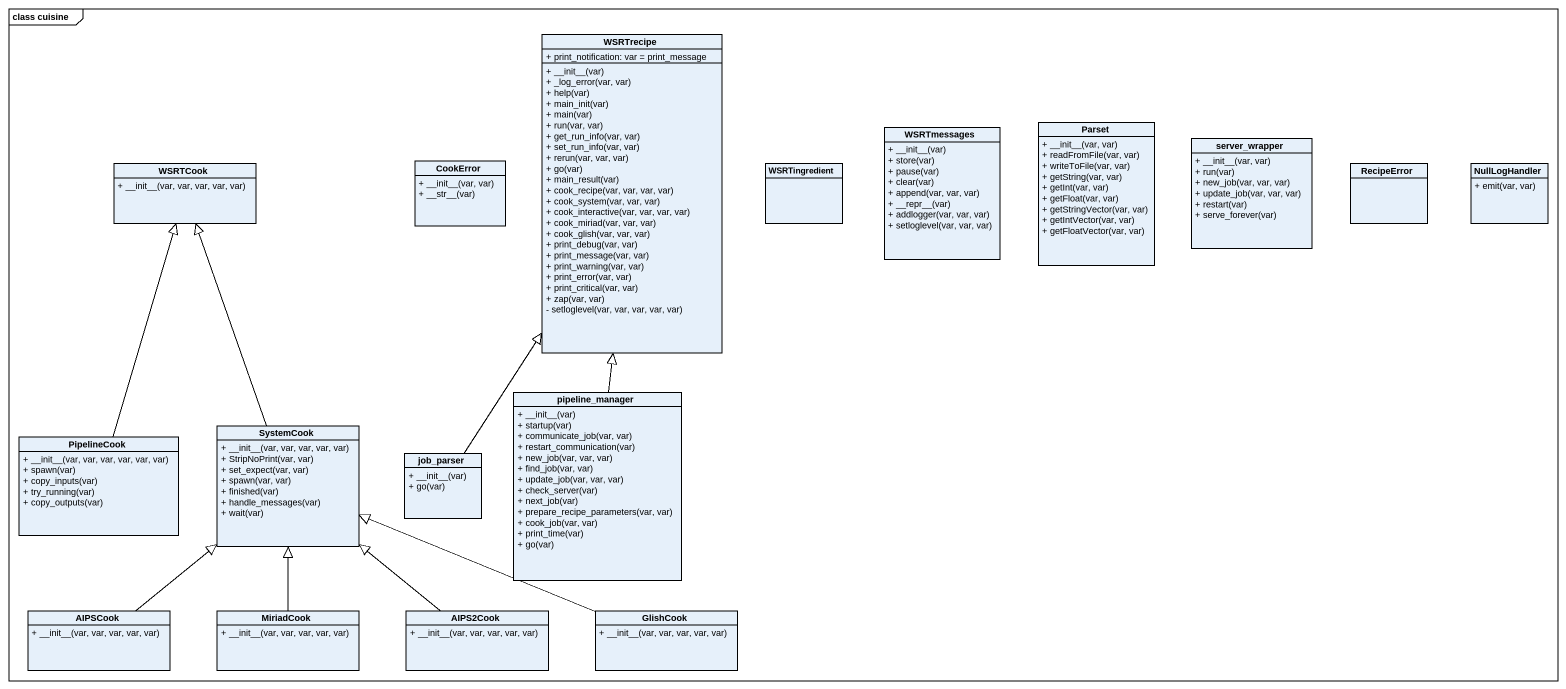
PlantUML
@startuml
mainframe class cuisine
hide circle
hide empty members
skinparam classAttributeIconSize 0
class WSRTrecipe {
  + print_notification: var = print_message
  + ~__init~__(var)
  + _log_error(var, var)
  + help(var)
  + main_init(var)
  + main(var)
  + run(var, var)
  + get_run_info(var, var)
  + set_run_info(var, var)
  + rerun(var, var, var)
  + go(var)
  + main_result(var)
  + cook_recipe(var, var, var, var)
  + cook_system(var, var, var)
  + cook_interactive(var, var, var, var)
  + cook_miriad(var, var, var)
  + cook_glish(var, var, var)
  + print_debug(var, var)
  + print_message(var, var)
  + print_warning(var, var)
  + print_error(var, var)
  + print_critical(var, var)
  + zap(var, var)
  - setloglevel(var, var, var, var, var)
}
class WSRTmessages {
  + ~__init~__(var)
  + store(var)
  + pause(var)
  + clear(var)
  + append(var, var, var)
  + ~__repr~__(var)
  + addlogger(var, var, var)
  + setloglevel(var, var, var)
}
class Parset {
  + ~__init~__(var, var)
  + readFromFile(var, var)
  + writeToFile(var, var)
  + getString(var, var)
  + getInt(var, var)
  + getFloat(var, var)
  + getStringVector(var, var)
  + getIntVector(var, var)
  + getFloatVector(var, var)
}
class server_wrapper {
  + ~__init~__(var, var)
  + run(var)
  + new_job(var, var, var)
  + update_job(var, var, var)
  + restart(var)
  + serve_forever(var)
}
class WSRTCook {
  + ~__init~__(var, var, var, var, var)
}
class CookError {
  + ~__init~__(var, var)
  + ~__str~__(var)
}
class WSRTingredient
class RecipeError
class NullLogHandler {
  + emit(var, var)
}
class pipeline_manager {
  + ~__init~__(var)
  + startup(var)
  + communicate_job(var, var)
  + restart_communication(var)
  + new_job(var, var, var)
  + find_job(var, var)
  + update_job(var, var, var)
  + check_server(var)
  + next_job(var)
  + prepare_recipe_parameters(var, var)
  + cook_job(var, var)
  + print_time(var)
  + go(var)
}
class PipelineCook {
  + ~__init~__(var, var, var, var, var, var)
  + spawn(var)
  + copy_inputs(var)
  + try_running(var)
  + copy_outputs(var)
}
class SystemCook {
  + ~__init~__(var, var, var, var, var)
  + StripNoPrint(var, var)
  + set_expect(var, var)
  + spawn(var, var)
  + finished(var)
  + handle_messages(var)
  + wait(var)
}
class job_parser {
  + ~__init~__(var)
  + go(var)
}
class AIPSCook {
  + ~__init~__(var, var, var, var, var)
}
class MiriadCook {
  + ~__init~__(var, var, var, var, var)
}
class AIPS2Cook {
  + ~__init~__(var, var, var, var, var)
}
class GlishCook {
  + ~__init~__(var, var, var, var, var)
}
pipeline_manager -up-|> WSRTrecipe
PipelineCook -up-|> WSRTCook
SystemCook -up-|> WSRTCook
job_parser -up-|> WSRTrecipe
AIPSCook -up-|> SystemCook
MiriadCook -up-|> SystemCook
AIPS2Cook -up-|> SystemCook
GlishCook -left-|> SystemCook
@enduml
